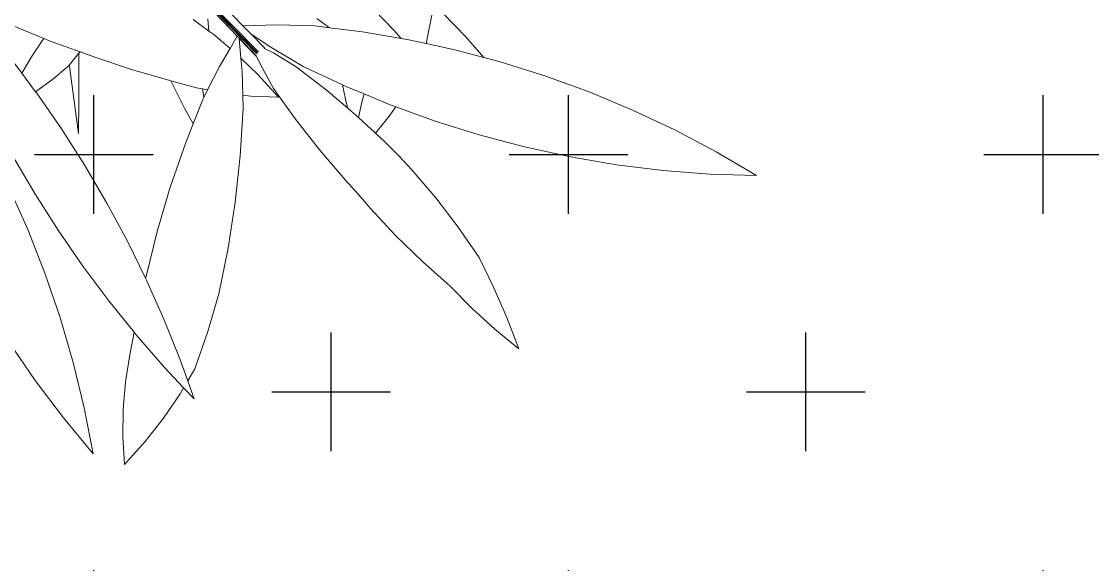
# Model space of a CAD drawing. Header units: millimetres. Extents: x 18 to 174501, y 22 to 24571.
# Drawn here: x 19694.6 to 20145.9, y 21527.4 to 21756.2 of the extents above; entities that cross this region are included whole.
import ezdxf

# ---------------------------------------------------------------- set-up
doc = ezdxf.new("R2010")
doc.units = ezdxf.units.MM
doc.header["$MEASUREMENT"] = 0
doc.layers.add('Edges', color=7, linetype='Continuous', lineweight=18)
doc.layers.add('tampak', color=7, linetype='Continuous')

# ---------------------------------------------------------------- blocks, each defined once
blk = doc.blocks.new('OUTDOOR')
at = {"layer": 'tampak', "transparency": 33554687}
h = blk.add_hatch(dxfattribs=at)
h.set_pattern_fill('CROSS', scale=400)
h.paths.add_polyline_path([(1833117.56, 62258.33), (1829017.56, 62258.33), (1829017.56, 55399.79), (1833117.56, 55399.79)])
blk = doc.blocks.new('BAMBOOPLAN')
at = {"layer": 'Edges'}
for p, q in [((3.3925, -4.6255), (4.8566, -6.1065)), ((3.7266, -4.9665), (4.8506, -6.1131)), ((3.8297, -5.0727), (4.8457, -6.1193)), ((4.7281, -6.0118), (4.5066, -5.7802)), ((4.7275, -6.013), (4.5405, -5.816)), ((4.7622, -5.9494), (4.6528, -5.8371)), ((5.6706, -5.9771), (5.5564, -5.8586)), ((6.1013, -6.0147), (5.9062, -5.8115)), ((4.5575, -5.9817), (4.4626, -5.9118)), ((4.5575, -5.9817), (4.5513, -5.908)), ((5.2823, -5.9618), (5.2078, -5.9062)), ((5.8648, -6.0571), (5.9001, -5.8852)), ((3.2219, -5.956), (3.4305, -6.2356)), ((3.5631, -6.0256), (3.3443, -5.9356)), ((4.587, -6.0033), (4.5575, -5.9817)), ((4.969, -5.9438), (4.7622, -5.9494)), ((4.8125, -6.0011), (4.7622, -5.9494)), ((5.1947, -5.9507), (4.969, -5.9438)), ((5.2823, -5.9618), (5.1947, -5.9507)), ((5.4821, -5.9873), (5.2823, -5.9618)), ((5.7146, -6.0267), (5.4821, -5.9873)), ((5.7146, -6.0267), (5.6706, -5.9771)), ((3.4894, -6.1362), (3.5569, -6.0354)), ((3.5569, -6.0354), (3.5631, -6.0256)), ((3.602, -6.0415), (3.5631, -6.0256)), ((3.7818, -6.1061), (3.602, -6.0415)), ((4.6848, -6.0861), (4.587, -6.0033)), ((4.6848, -6.0861), (4.7275, -6.013)), ((4.7275, -6.013), (4.7281, -6.0118)), ((4.7392, -6.0234), (4.7281, -6.0118)), ((4.7394, -6.0256), (4.7392, -6.0234)), ((4.8402, -6.1289), (4.7392, -6.0234)), ((4.8401, -6.1317), (4.7394, -6.0256)), ((4.7499, -6.1445), (4.7394, -6.0256)), ((4.9298, -6.0795), (4.8125, -6.0011)), ((4.8924, -6.083), (4.8125, -6.0011)), ((5.7607, -6.0346), (5.7146, -6.0267)), ((5.8648, -6.0571), (5.7607, -6.0346)), ((6.0372, -6.0945), (5.8648, -6.0571)), ((6.2116, -6.1406), (6.1013, -6.0147)), ((3.717, -6.1842), (3.7739, -6.1156)), ((3.7739, -6.1156), (3.7818, -6.1061)), ((3.7748, -6.2074), (3.7739, -6.1156)), ((3.8643, -6.1358), (3.7818, -6.1061)), ((4.6213, -6.1947), (4.6848, -6.0861)), ((4.8923, -6.0859), (4.8903, -6.0849)), ((4.8924, -6.083), (4.8923, -6.0859)), ((4.9458, -6.1137), (4.8923, -6.0859)), ((5.1243, -6.1941), (4.9298, -6.0795)), ((5.0832, -6.1962), (4.9458, -6.1137)), ((6.2116, -6.1406), (6.0372, -6.0945)), ((3.4305, -6.2356), (3.4894, -6.1362)), ((3.7065, -6.1969), (3.717, -6.1842)), ((3.7195, -6.2097), (3.717, -6.1842)), ((4.0918, -6.2137), (3.8643, -6.1358)), ((4.852, -6.2431), (4.7499, -6.1445)), ((4.7571, -6.2251), (4.7499, -6.1445)), ((4.8401, -6.1317), (4.8417, -6.1327)), ((4.8417, -6.1327), (4.8443, -6.1326)), ((4.8443, -6.1326), (4.8432, -6.1303)), ((4.8698, -6.1868), (4.8443, -6.1326)), ((4.9469, -6.3274), (4.8698, -6.1868)), ((6.3107, -6.1668), (6.2116, -6.1406)), ((6.5807, -6.2515), (6.3107, -6.1668)), ((3.5135, -6.3465), (3.4305, -6.2356)), ((3.6155, -6.2723), (3.7065, -6.1969)), ((3.7195, -6.2097), (3.7711, -6.5978)), ((3.7742, -6.4038), (3.7748, -6.2074)), ((4.3228, -6.2797), (4.0918, -6.2137)), ((4.5493, -6.336), (4.6213, -6.1947)), ((4.7615, -6.3675), (4.7571, -6.2251)), ((4.9762, -6.3791), (4.852, -6.2431)), ((5.2631, -6.3353), (5.0832, -6.1962)), ((5.3612, -6.3045), (5.1243, -6.1941)), ((6.8465, -6.3483), (6.5807, -6.2515)), ((3.5203, -6.3421), (3.6155, -6.2723)), ((4.3279, -6.2811), (4.3228, -6.2797)), ((4.4094, -6.4463), (4.3279, -6.2811)), ((4.4825, -6.3232), (4.3279, -6.2811)), ((5.3851, -6.4191), (5.3612, -6.3045)), ((5.387, -6.3165), (5.3612, -6.3045)), ((5.4921, -6.3603), (5.387, -6.3165)), ((3.5135, -6.3465), (3.5203, -6.3421)), ((3.5202, -6.3555), (3.5135, -6.3465)), ((3.6692, -6.571), (3.5202, -6.3555)), ((4.5191, -6.3302), (4.4825, -6.3232)), ((4.526, -6.3816), (4.5191, -6.3302)), ((4.5493, -6.336), (4.5191, -6.3302)), ((4.5203, -6.3929), (4.526, -6.3816)), ((4.526, -6.3816), (4.5493, -6.336)), ((4.8096, -6.3729), (4.7615, -6.3675)), ((4.7639, -6.4474), (4.7615, -6.3675)), ((4.9762, -6.3791), (4.8096, -6.3729)), ((5.0788, -6.5125), (4.9469, -6.3274)), ((5.3928, -6.4455), (5.2631, -6.3353)), ((5.4771, -6.4101), (5.4921, -6.3603)), ((5.6479, -6.4251), (5.4921, -6.3603)), ((7.1073, -6.457), (6.8465, -6.3483)), ((3.7711, -6.5978), (3.7742, -6.4038)), ((4.4622, -6.5406), (4.4094, -6.4463)), ((4.4622, -6.5406), (4.5203, -6.3929)), ((4.7452, -6.7323), (4.7639, -6.4474)), ((5.3928, -6.4455), (5.3851, -6.4191)), ((5.4443, -6.4893), (5.3928, -6.4455)), ((5.457, -6.501), (5.4771, -6.4101)), ((5.6419, -6.4931), (5.6827, -6.4378)), ((5.6827, -6.4378), (5.6479, -6.4251)), ((5.9136, -6.5219), (5.6827, -6.4378)), ((5.2242, -6.6981), (5.0788, -6.5125)), ((5.457, -6.501), (5.4443, -6.4893)), ((5.5593, -6.5955), (5.457, -6.501)), ((5.5593, -6.5955), (5.6419, -6.4931)), ((7.3626, -6.5772), (7.1073, -6.457)), ((3.8102, -6.7918), (3.6692, -6.571)), ((4.4158, -6.6585), (4.4622, -6.5406)), ((6.1836, -6.6066), (5.9136, -6.5219)), ((7.6118, -6.7087), (7.3626, -6.5772)), ((5.6193, -6.6509), (5.5593, -6.5955)), ((6.4572, -6.679), (6.1836, -6.6066)), ((4.3247, -6.9216), (4.4158, -6.6585)), ((5.3773, -6.878), (5.2242, -6.6981)), ((5.7055, -6.7372), (5.6193, -6.6509)), ((6.7336, -6.7389), (6.4572, -6.679)), ((3.508, -6.96), (3.3755, -6.7345)), ((4.7152, -7.0107), (4.7452, -6.7323)), ((5.7794, -6.8168), (5.7055, -6.7372)), ((7.0122, -6.7861), (6.7336, -6.7389)), ((7.8541, -6.8511), (7.6118, -6.7087)), ((3.9427, -7.0173), (3.8102, -6.7918)), ((5.9239, -6.9862), (5.7794, -6.8168)), ((7.2923, -6.8207), (7.0122, -6.7861)), ((7.5732, -6.8423), (7.2923, -6.8207)), ((5.4575, -6.9648), (5.3773, -6.878)), ((7.8541, -6.8511), (7.5732, -6.8423)), ((3.4664, -7.1752), (3.351, -6.9168)), ((3.649, -7.1808), (3.508, -6.96)), ((4.2455, -7.1887), (4.3247, -6.9216)), ((5.5297, -7.0495), (5.4575, -6.9648)), ((4.0664, -7.247), (3.9427, -7.0173)), ((4.6725, -7.2876), (4.7152, -7.0107)), ((6.0583, -7.1621), (5.9239, -6.9862)), ((5.6812, -7.2125), (5.5297, -7.0495)), ((3.5698, -7.4384), (3.4664, -7.1752)), ((3.798, -7.3963), (3.649, -7.1808)), ((4.1784, -7.4593), (4.2455, -7.1887)), ((5.8422, -7.3681), (5.6812, -7.2125)), ((6.1847, -7.3437), (6.0583, -7.1621)), ((4.176, -7.4699), (4.0664, -7.247)), ((4.6172, -7.5625), (4.6725, -7.2876)), ((6.2716, -7.5223), (6.1847, -7.3437)), ((3.9548, -7.6061), (3.798, -7.3963)), ((6.0093, -7.5165), (5.8422, -7.3681)), ((3.6612, -7.7059), (3.5698, -7.4384)), ((4.176, -7.4699), (4.1784, -7.4593)), ((4.181, -7.4802), (4.176, -7.4699)), ((4.2863, -7.7163), (4.181, -7.4802)), ((6.1416, -7.6507), (6.0093, -7.5165)), ((6.3511, -7.706), (6.2716, -7.5223)), ((4.1062, -7.7937), (3.9548, -7.6061)), ((4.5507, -7.7903), (4.6172, -7.5625)), ((6.2796, -7.7768), (6.1416, -7.6507)), ((3.7401, -7.9768), (3.6612, -7.7059)), ((4.3819, -7.9549), (4.2863, -7.7163)), ((6.4229, -7.8943), (6.3511, -7.706)), ((4.0819, -7.93), (4.1062, -7.7937)), ((4.119, -7.8095), (4.1062, -7.7937)), ((4.4721, -8.0147), (4.5507, -7.7903)), ((6.4229, -7.8943), (6.2796, -7.7768)), ((3.5111, -8.0853), (3.3515, -7.8525)), ((4.29, -8.0061), (4.119, -7.8095)), ((4.0549, -8.0933), (4.0819, -7.93)), ((3.8066, -8.2505), (3.7401, -7.9768)), ((4.4292, -8.0876), (4.3819, -7.9549)), ((4.405, -8.1286), (4.29, -8.0061)), ((4.4292, -8.0876), (4.4721, -8.0147)), ((3.6808, -8.3101), (3.5111, -8.0853)), ((4.0405, -8.258), (4.0549, -8.0933)), ((4.4676, -8.1953), (4.4292, -8.0876)), ((4.2838, -8.3108), (4.3838, -8.1647)), ((4.3838, -8.1647), (4.405, -8.1286)), ((4.4676, -8.1953), (4.405, -8.1286)), ((3.8603, -8.5264), (3.8066, -8.2505)), ((3.8603, -8.5264), (3.6808, -8.3101)), ((4.0388, -8.4238), (4.0405, -8.258)), ((4.1723, -8.4528), (4.2838, -8.3108)), ((4.0496, -8.5902), (4.0388, -8.4238)), ((4.0496, -8.5902), (4.1723, -8.4528))]:
    blk.add_line(p, q, dxfattribs=at)

msp = doc.modelspace()

# ---------------------------------------------------------------- block references
at = {"xscale": 69.97983938875464, "yscale": 69.97983938875464, "zscale": 69.97983938875464}
msp.add_blockref('BAMBOOPLAN', (19454.67, 22170.71), dxfattribs=at)
msp.add_blockref('OUTDOOR', (-1811290.76, -40075.32))

doc.saveas('drawing.dxf')
